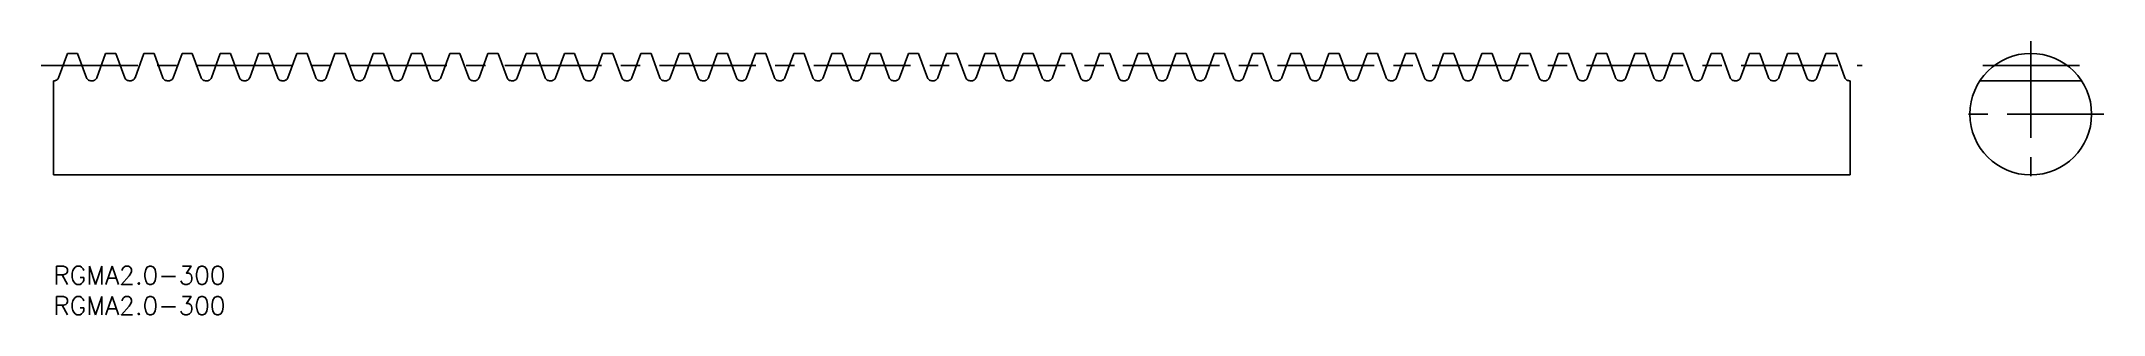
# Model space of a CAD drawing. Extents: x -2 to 337, y -8 to 37.
import ezdxf

# ---------------------------------------------------------------- set-up
doc = ezdxf.new("R2010")
doc.units = 0
doc.header["$LTSCALE"] = 0.5
doc.linetypes.add('CENTER', pattern=[50.8, 31.75, -6.35, 6.35, -6.35])
for name, color, linetype in [('MSM_CENTER', 1, 'CENTER'), ('MSM_CONTINUOUS', 7, 'CONTINUOUS'), ('MSM_PART_NUMBER', 7, 'CONTINUOUS')]:
    doc.layers.add(name, color=color, linetype=linetype)
doc.styles.get("Standard").update_dxf_attribs({"font": 'txt.shx', "height": 3, "bigfont": 'bigfont.shx'})

msp = doc.modelspace()

# ---------------------------------------------------------------- linework, layer by layer
at = {"layer": 'MSM_CENTER'}
for p, q in [((325, 37), (325, 13)), ((-2, 33), (297.31, 33)), ((333, 33), (317, 33)), ((337, 25), (313, 25))]:
    msp.add_line(p, q, dxfattribs=at)
at = {"layer": 'MSM_CONTINUOUS'}
for p, q in [((0.84, 31), (2.3, 35)), ((3.98, 35), (2.3, 35)), ((3.98, 35), (5.44, 31)), ((7.13, 31), (8.58, 35)), ((10.27, 35), (8.58, 35)), ((10.27, 35), (11.72, 31)), ((13.41, 31), (14.86, 35)), ((16.55, 35), (14.86, 35)), ((16.55, 35), (18.01, 31)), ((19.69, 31), (21.15, 35)), ((22.83, 35), (21.15, 35)), ((22.83, 35), (24.29, 31)), ((25.98, 31), (27.43, 35)), ((29.12, 35), (27.43, 35)), ((29.12, 35), (30.57, 31)), ((32.26, 31), (33.71, 35)), ((35.4, 35), (33.71, 35)), ((35.4, 35), (36.86, 31)), ((38.54, 31), (40, 35)), ((41.68, 35), (40, 35)), ((41.68, 35), (43.14, 31)), ((44.83, 31), (46.28, 35)), ((47.97, 35), (46.28, 35)), ((47.97, 35), (49.42, 31)), ((51.11, 31), (52.56, 35)), ((54.25, 35), (52.56, 35)), ((54.25, 35), (55.71, 31)), ((57.39, 31), (58.85, 35)), ((60.53, 35), (58.85, 35)), ((60.53, 35), (61.99, 31)), ((63.67, 31), (65.13, 35)), ((66.82, 35), (65.13, 35)), ((66.82, 35), (68.27, 31)), ((69.96, 31), (71.41, 35)), ((73.1, 35), (71.41, 35)), ((73.1, 35), (74.56, 31)), ((76.24, 31), (77.7, 35)), ((79.38, 35), (77.7, 35)), ((79.38, 35), (80.84, 31)), ((82.52, 31), (83.98, 35)), ((85.67, 35), (83.98, 35)), ((85.67, 35), (87.12, 31)), ((88.81, 31), (90.26, 35)), ((91.95, 35), (90.26, 35)), ((91.95, 35), (93.4, 31)), ((95.09, 31), (96.55, 35)), ((98.23, 35), (96.55, 35)), ((98.23, 35), (99.69, 31)), ((101.37, 31), (102.83, 35)), ((104.52, 35), (102.83, 35)), ((104.52, 35), (105.97, 31)), ((107.66, 31), (109.11, 35)), ((110.8, 35), (109.11, 35)), ((110.8, 35), (112.25, 31)), ((113.94, 31), (115.4, 35)), ((117.08, 35), (115.4, 35)), ((117.08, 35), (118.54, 31)), ((120.22, 31), (121.68, 35)), ((123.37, 35), (121.68, 35)), ((123.37, 35), (124.82, 31)), ((126.51, 31), (127.96, 35)), ((129.65, 35), (127.96, 35)), ((129.65, 35), (131.1, 31)), ((132.79, 31), (134.25, 35)), ((135.93, 35), (134.25, 35)), ((135.93, 35), (137.39, 31)), ((139.07, 31), (140.53, 35)), ((142.21, 35), (140.53, 35)), ((142.21, 35), (143.67, 31)), ((145.36, 31), (146.81, 35)), ((148.5, 35), (146.81, 35)), ((148.5, 35), (149.95, 31)), ((151.64, 31), (153.1, 35)), ((154.78, 35), (153.1, 35)), ((154.78, 35), (156.24, 31)), ((157.92, 31), (159.38, 35)), ((161.06, 35), (159.38, 35)), ((161.06, 35), (162.52, 31)), ((164.21, 31), (165.66, 35)), ((167.35, 35), (165.66, 35)), ((167.35, 35), (168.8, 31)), ((170.49, 31), (171.94, 35)), ((173.63, 35), (171.94, 35)), ((173.63, 35), (175.09, 31)), ((176.77, 31), (178.23, 35)), ((179.91, 35), (178.23, 35)), ((179.91, 35), (181.37, 31)), ((183.06, 31), (184.51, 35)), ((186.2, 35), (184.51, 35)), ((186.2, 35), (187.65, 31)), ((189.34, 31), (190.79, 35)), ((192.48, 35), (190.79, 35)), ((192.48, 35), (193.94, 31)), ((195.62, 31), (197.08, 35)), ((198.76, 35), (197.08, 35)), ((198.76, 35), (200.22, 31)), ((201.91, 31), (203.36, 35)), ((205.05, 35), (203.36, 35)), ((205.05, 35), (206.5, 31)), ((208.19, 31), (209.64, 35)), ((211.33, 35), (209.64, 35)), ((211.33, 35), (212.79, 31)), ((214.47, 31), (215.93, 35)), ((217.61, 35), (215.93, 35)), ((217.61, 35), (219.07, 31)), ((220.75, 31), (222.21, 35)), ((223.9, 35), (222.21, 35)), ((223.9, 35), (225.35, 31)), ((227.04, 31), (228.49, 35)), ((230.18, 35), (228.49, 35)), ((230.18, 35), (231.64, 31)), ((233.32, 31), (234.78, 35)), ((236.46, 35), (234.78, 35)), ((236.46, 35), (237.92, 31)), ((239.6, 31), (241.06, 35)), ((242.75, 35), (241.06, 35)), ((242.75, 35), (244.2, 31)), ((245.89, 31), (247.34, 35)), ((249.03, 35), (247.34, 35)), ((249.03, 35), (250.48, 31)), ((252.17, 31), (253.63, 35)), ((255.31, 35), (253.63, 35)), ((255.31, 35), (256.77, 31)), ((258.45, 31), (259.91, 35)), ((261.6, 35), (259.91, 35)), ((261.6, 35), (263.05, 31)), ((264.74, 31), (266.19, 35)), ((267.88, 35), (266.19, 35)), ((267.88, 35), (269.33, 31)), ((271.02, 31), (272.48, 35)), ((274.16, 35), (272.48, 35)), ((274.16, 35), (275.62, 31)), ((277.3, 31), (278.76, 35)), ((280.45, 35), (278.76, 35)), ((280.45, 35), (281.9, 31)), ((283.59, 31), (285.04, 35)), ((286.73, 35), (285.04, 35)), ((286.73, 35), (288.18, 31)), ((289.87, 31), (291.33, 35)), ((293.01, 35), (291.33, 35)), ((293.01, 35), (294.47, 31)), ((0, 30.5), (0.13, 30.5)), ((0, 30.5), (0, 15)), ((6.15, 30.5), (6.41, 30.5)), ((12.44, 30.5), (12.69, 30.5)), ((18.72, 30.5), (18.98, 30.5)), ((25, 30.5), (25.26, 30.5)), ((31.29, 30.5), (31.54, 30.5)), ((37.57, 30.5), (37.83, 30.5)), ((43.85, 30.5), (44.11, 30.5)), ((50.14, 30.5), (50.39, 30.5)), ((56.42, 30.5), (56.68, 30.5)), ((62.7, 30.5), (62.96, 30.5)), ((68.99, 30.5), (69.24, 30.5)), ((75.27, 30.5), (75.53, 30.5)), ((81.55, 30.5), (81.81, 30.5)), ((87.84, 30.5), (88.09, 30.5)), ((94.12, 30.5), (94.38, 30.5)), ((100.4, 30.5), (100.66, 30.5)), ((106.69, 30.5), (106.94, 30.5)), ((112.97, 30.5), (113.23, 30.5)), ((119.25, 30.5), (119.51, 30.5)), ((125.54, 30.5), (125.79, 30.5)), ((131.82, 30.5), (132.08, 30.5)), ((138.1, 30.5), (138.36, 30.5)), ((144.38, 30.5), (144.64, 30.5)), ((150.67, 30.5), (150.93, 30.5)), ((156.95, 30.5), (157.21, 30.5)), ((163.23, 30.5), (163.49, 30.5)), ((169.52, 30.5), (169.77, 30.5)), ((175.8, 30.5), (176.06, 30.5)), ((182.08, 30.5), (182.34, 30.5)), ((188.37, 30.5), (188.62, 30.5)), ((194.65, 30.5), (194.91, 30.5)), ((200.93, 30.5), (201.19, 30.5)), ((207.22, 30.5), (207.47, 30.5)), ((213.5, 30.5), (213.76, 30.5)), ((219.78, 30.5), (220.04, 30.5)), ((226.07, 30.5), (226.32, 30.5)), ((232.35, 30.5), (232.61, 30.5)), ((238.63, 30.5), (238.89, 30.5)), ((244.92, 30.5), (245.17, 30.5)), ((251.2, 30.5), (251.46, 30.5)), ((257.48, 30.5), (257.74, 30.5)), ((263.77, 30.5), (264.02, 30.5)), ((270.05, 30.5), (270.31, 30.5)), ((276.33, 30.5), (276.59, 30.5)), ((282.62, 30.5), (282.87, 30.5)), ((288.9, 30.5), (289.16, 30.5)), ((295.18, 30.5), (295.31, 30.5)), ((295.31, 30.5), (295.31, 15)), ((333.35, 30.5), (316.65, 30.5)), ((0, 15), (295.31, 15))]:
    msp.add_line(p, q, dxfattribs=at)
for points in [[(0.13, 30.5, 0), (0.24, 30.51, 0), (0.35, 30.53, 0), (0.45, 30.57, 0), (0.54, 30.62, 0), (0.63, 30.69, 0), (0.7, 30.76, 0), (0.77, 30.86, 0), (0.83, 30.96, 0), (0.84, 31, 0)], [(5.44, 31, 0), (5.5, 30.88, 0), (5.58, 30.76, 0), (5.66, 30.68, 0), (5.76, 30.61, 0), (5.88, 30.55, 0), (6, 30.52, 0), (6.15, 30.5, 0)], [(6.41, 30.5, 0), (6.52, 30.51, 0), (6.63, 30.53, 0), (6.73, 30.57, 0), (6.83, 30.62, 0), (6.91, 30.69, 0), (6.99, 30.76, 0), (7.06, 30.86, 0), (7.11, 30.96, 0), (7.13, 31, 0)], [(11.72, 31, 0), (11.78, 30.88, 0), (11.86, 30.76, 0), (11.95, 30.68, 0), (12.05, 30.61, 0), (12.16, 30.55, 0), (12.29, 30.52, 0), (12.44, 30.5, 0)], [(12.69, 30.5, 0), (12.81, 30.51, 0), (12.91, 30.53, 0), (13.02, 30.57, 0), (13.11, 30.62, 0), (13.2, 30.69, 0), (13.27, 30.76, 0), (13.34, 30.86, 0), (13.39, 30.96, 0), (13.41, 31, 0)], [(18.01, 31, 0), (18.06, 30.88, 0), (18.14, 30.76, 0), (18.23, 30.68, 0), (18.33, 30.61, 0), (18.44, 30.55, 0), (18.57, 30.52, 0), (18.72, 30.5, 0)], [(18.98, 30.5, 0), (19.09, 30.51, 0), (19.2, 30.53, 0), (19.3, 30.57, 0), (19.39, 30.62, 0), (19.48, 30.69, 0), (19.55, 30.76, 0), (19.62, 30.86, 0), (19.68, 30.96, 0), (19.69, 31, 0)], [(24.29, 31, 0), (24.35, 30.88, 0), (24.43, 30.76, 0), (24.51, 30.68, 0), (24.61, 30.61, 0), (24.73, 30.55, 0), (24.85, 30.52, 0), (25, 30.5, 0)], [(25.26, 30.5, 0), (25.37, 30.51, 0), (25.48, 30.53, 0), (25.58, 30.57, 0), (25.68, 30.62, 0), (25.76, 30.69, 0), (25.84, 30.76, 0), (25.91, 30.86, 0), (25.96, 30.96, 0), (25.98, 31, 0)], [(30.57, 31, 0), (30.63, 30.88, 0), (30.71, 30.76, 0), (30.8, 30.68, 0), (30.9, 30.61, 0), (31.01, 30.55, 0), (31.14, 30.52, 0), (31.29, 30.5, 0)], [(31.54, 30.5, 0), (31.66, 30.51, 0), (31.76, 30.53, 0), (31.87, 30.57, 0), (31.96, 30.62, 0), (32.05, 30.69, 0), (32.12, 30.76, 0), (32.19, 30.86, 0), (32.24, 30.96, 0), (32.26, 31, 0)], [(36.86, 31, 0), (36.91, 30.88, 0), (36.99, 30.76, 0), (37.08, 30.68, 0), (37.18, 30.61, 0), (37.29, 30.55, 0), (37.42, 30.52, 0), (37.57, 30.5, 0)], [(37.83, 30.5, 0), (37.94, 30.51, 0), (38.05, 30.53, 0), (38.15, 30.57, 0), (38.24, 30.62, 0), (38.33, 30.69, 0), (38.4, 30.76, 0), (38.47, 30.86, 0), (38.53, 30.96, 0), (38.54, 31, 0)], [(43.14, 31, 0), (43.2, 30.88, 0), (43.28, 30.76, 0), (43.36, 30.68, 0), (43.46, 30.61, 0), (43.58, 30.55, 0), (43.7, 30.52, 0), (43.85, 30.5, 0)], [(44.11, 30.5, 0), (44.22, 30.51, 0), (44.33, 30.53, 0), (44.43, 30.57, 0), (44.53, 30.62, 0), (44.61, 30.69, 0), (44.69, 30.76, 0), (44.76, 30.86, 0), (44.81, 30.96, 0), (44.83, 31, 0)], [(49.42, 31, 0), (49.48, 30.88, 0), (49.56, 30.76, 0), (49.64, 30.68, 0), (49.74, 30.61, 0), (49.86, 30.55, 0), (49.99, 30.52, 0), (50.14, 30.5, 0)], [(50.39, 30.5, 0), (50.51, 30.51, 0), (50.61, 30.53, 0), (50.72, 30.57, 0), (50.81, 30.62, 0), (50.9, 30.69, 0), (50.97, 30.76, 0), (51.04, 30.86, 0), (51.09, 30.96, 0), (51.11, 31, 0)], [(55.71, 31, 0), (55.76, 30.88, 0), (55.84, 30.76, 0), (55.93, 30.68, 0), (56.03, 30.61, 0), (56.14, 30.55, 0), (56.27, 30.52, 0), (56.42, 30.5, 0)], [(56.68, 30.5, 0), (56.79, 30.51, 0), (56.9, 30.53, 0), (57, 30.57, 0), (57.09, 30.62, 0), (57.18, 30.69, 0), (57.25, 30.76, 0), (57.32, 30.86, 0), (57.38, 30.96, 0), (57.39, 31, 0)], [(61.99, 31, 0), (62.05, 30.88, 0), (62.13, 30.76, 0), (62.21, 30.68, 0), (62.31, 30.61, 0), (62.43, 30.55, 0), (62.55, 30.52, 0), (62.7, 30.5, 0)], [(62.96, 30.5, 0), (63.07, 30.51, 0), (63.18, 30.53, 0), (63.28, 30.57, 0), (63.37, 30.62, 0), (63.46, 30.69, 0), (63.54, 30.76, 0), (63.61, 30.86, 0), (63.66, 30.96, 0), (63.67, 31, 0)], [(68.27, 31, 0), (68.33, 30.88, 0), (68.41, 30.76, 0), (68.49, 30.68, 0), (68.59, 30.61, 0), (68.71, 30.55, 0), (68.84, 30.52, 0), (68.99, 30.5, 0)], [(69.24, 30.5, 0), (69.36, 30.51, 0), (69.46, 30.53, 0), (69.57, 30.57, 0), (69.66, 30.62, 0), (69.74, 30.69, 0), (69.82, 30.76, 0), (69.89, 30.86, 0), (69.94, 30.96, 0), (69.96, 31, 0)], [(74.56, 31, 0), (74.61, 30.88, 0), (74.69, 30.76, 0), (74.78, 30.68, 0), (74.88, 30.61, 0), (74.99, 30.55, 0), (75.12, 30.52, 0), (75.27, 30.5, 0)], [(75.53, 30.5, 0), (75.64, 30.51, 0), (75.75, 30.53, 0), (75.85, 30.57, 0), (75.94, 30.62, 0), (76.03, 30.69, 0), (76.1, 30.76, 0), (76.17, 30.86, 0), (76.23, 30.96, 0), (76.24, 31, 0)], [(80.84, 31, 0), (80.9, 30.88, 0), (80.98, 30.76, 0), (81.06, 30.68, 0), (81.16, 30.61, 0), (81.28, 30.55, 0), (81.4, 30.52, 0), (81.55, 30.5, 0)], [(81.81, 30.5, 0), (81.92, 30.51, 0), (82.03, 30.53, 0), (82.13, 30.57, 0), (82.22, 30.62, 0), (82.31, 30.69, 0), (82.39, 30.76, 0), (82.46, 30.86, 0), (82.51, 30.96, 0), (82.52, 31, 0)], [(87.12, 31, 0), (87.18, 30.88, 0), (87.26, 30.76, 0), (87.34, 30.68, 0), (87.44, 30.61, 0), (87.56, 30.55, 0), (87.69, 30.52, 0), (87.84, 30.5, 0)], [(88.09, 30.5, 0), (88.2, 30.51, 0), (88.31, 30.53, 0), (88.41, 30.57, 0), (88.51, 30.62, 0), (88.59, 30.69, 0), (88.67, 30.76, 0), (88.74, 30.86, 0), (88.79, 30.96, 0), (88.81, 31, 0)], [(93.4, 31, 0), (93.46, 30.88, 0), (93.54, 30.76, 0), (93.63, 30.68, 0), (93.73, 30.61, 0), (93.84, 30.55, 0), (93.97, 30.52, 0), (94.12, 30.5, 0)], [(94.38, 30.5, 0), (94.49, 30.51, 0), (94.6, 30.53, 0), (94.7, 30.57, 0), (94.79, 30.62, 0), (94.88, 30.69, 0), (94.95, 30.76, 0), (95.02, 30.86, 0), (95.07, 30.96, 0), (95.09, 31, 0)], [(99.69, 31, 0), (99.75, 30.88, 0), (99.83, 30.76, 0), (99.91, 30.68, 0), (100.01, 30.61, 0), (100.13, 30.55, 0), (100.25, 30.52, 0), (100.4, 30.5, 0)], [(100.66, 30.5, 0), (100.77, 30.51, 0), (100.88, 30.53, 0), (100.98, 30.57, 0), (101.07, 30.62, 0), (101.16, 30.69, 0), (101.24, 30.76, 0), (101.31, 30.86, 0), (101.36, 30.96, 0), (101.37, 31, 0)], [(105.97, 31, 0), (106.03, 30.88, 0), (106.11, 30.76, 0), (106.19, 30.68, 0), (106.29, 30.61, 0), (106.41, 30.55, 0), (106.53, 30.52, 0), (106.69, 30.5, 0)], [(106.94, 30.5, 0), (107.05, 30.51, 0), (107.16, 30.53, 0), (107.26, 30.57, 0), (107.36, 30.62, 0), (107.44, 30.69, 0), (107.52, 30.76, 0), (107.59, 30.86, 0), (107.64, 30.96, 0), (107.66, 31, 0)], [(112.25, 31, 0), (112.31, 30.88, 0), (112.39, 30.76, 0), (112.48, 30.68, 0), (112.58, 30.61, 0), (112.69, 30.55, 0), (112.82, 30.52, 0), (112.97, 30.5, 0)], [(113.23, 30.5, 0), (113.34, 30.51, 0), (113.45, 30.53, 0), (113.55, 30.57, 0), (113.64, 30.62, 0), (113.73, 30.69, 0), (113.8, 30.76, 0), (113.87, 30.86, 0), (113.92, 30.96, 0), (113.94, 31, 0)], [(118.54, 31, 0), (118.59, 30.88, 0), (118.68, 30.76, 0), (118.76, 30.68, 0), (118.86, 30.61, 0), (118.98, 30.55, 0), (119.1, 30.52, 0), (119.25, 30.5, 0)], [(119.51, 30.5, 0), (119.62, 30.51, 0), (119.73, 30.53, 0), (119.83, 30.57, 0), (119.92, 30.62, 0), (120.01, 30.69, 0), (120.08, 30.76, 0), (120.15, 30.86, 0), (120.21, 30.96, 0), (120.22, 31, 0)], [(124.82, 31, 0), (124.88, 30.88, 0), (124.96, 30.76, 0), (125.04, 30.68, 0), (125.14, 30.61, 0), (125.26, 30.55, 0), (125.38, 30.52, 0), (125.54, 30.5, 0)], [(125.79, 30.5, 0), (125.9, 30.51, 0), (126.01, 30.53, 0), (126.11, 30.57, 0), (126.21, 30.62, 0), (126.29, 30.69, 0), (126.37, 30.76, 0), (126.44, 30.86, 0), (126.49, 30.96, 0), (126.51, 31, 0)], [(131.1, 31, 0), (131.16, 30.88, 0), (131.24, 30.76, 0), (131.33, 30.68, 0), (131.43, 30.61, 0), (131.54, 30.55, 0), (131.67, 30.52, 0), (131.82, 30.5, 0)], [(132.08, 30.5, 0), (132.19, 30.51, 0), (132.3, 30.53, 0), (132.4, 30.57, 0), (132.49, 30.62, 0), (132.58, 30.69, 0), (132.65, 30.76, 0), (132.72, 30.86, 0), (132.77, 30.96, 0), (132.79, 31, 0)], [(137.39, 31, 0), (137.44, 30.88, 0), (137.52, 30.76, 0), (137.61, 30.68, 0), (137.71, 30.61, 0), (137.82, 30.55, 0), (137.95, 30.52, 0), (138.1, 30.5, 0)], [(138.36, 30.5, 0), (138.47, 30.51, 0), (138.58, 30.53, 0), (138.68, 30.57, 0), (138.77, 30.62, 0), (138.86, 30.69, 0), (138.93, 30.76, 0), (139, 30.86, 0), (139.06, 30.96, 0), (139.07, 31, 0)], [(143.67, 31, 0), (143.73, 30.88, 0), (143.81, 30.76, 0), (143.89, 30.68, 0), (143.99, 30.61, 0), (144.11, 30.55, 0), (144.23, 30.52, 0), (144.38, 30.5, 0)], [(144.64, 30.5, 0), (144.75, 30.51, 0), (144.86, 30.53, 0), (144.96, 30.57, 0), (145.06, 30.62, 0), (145.14, 30.69, 0), (145.22, 30.76, 0), (145.29, 30.86, 0), (145.34, 30.96, 0), (145.36, 31, 0)], [(149.95, 31, 0), (150.01, 30.88, 0), (150.09, 30.76, 0), (150.18, 30.68, 0), (150.28, 30.61, 0), (150.39, 30.55, 0), (150.52, 30.52, 0), (150.67, 30.5, 0)], [(150.93, 30.5, 0), (151.04, 30.51, 0), (151.15, 30.53, 0), (151.25, 30.57, 0), (151.34, 30.62, 0), (151.43, 30.69, 0), (151.5, 30.76, 0), (151.57, 30.86, 0), (151.62, 30.96, 0), (151.64, 31, 0)], [(156.24, 31, 0), (156.29, 30.88, 0), (156.37, 30.76, 0), (156.46, 30.68, 0), (156.56, 30.61, 0), (156.67, 30.55, 0), (156.8, 30.52, 0), (156.95, 30.5, 0)], [(157.21, 30.5, 0), (157.32, 30.51, 0), (157.43, 30.53, 0), (157.53, 30.57, 0), (157.62, 30.62, 0), (157.71, 30.69, 0), (157.78, 30.76, 0), (157.85, 30.86, 0), (157.91, 30.96, 0), (157.92, 31, 0)], [(162.52, 31, 0), (162.58, 30.88, 0), (162.66, 30.76, 0), (162.74, 30.68, 0), (162.84, 30.61, 0), (162.96, 30.55, 0), (163.08, 30.52, 0), (163.23, 30.5, 0)], [(163.49, 30.5, 0), (163.6, 30.51, 0), (163.71, 30.53, 0), (163.81, 30.57, 0), (163.91, 30.62, 0), (163.99, 30.69, 0), (164.07, 30.76, 0), (164.14, 30.86, 0), (164.19, 30.96, 0), (164.21, 31, 0)], [(168.8, 31, 0), (168.86, 30.88, 0), (168.94, 30.76, 0), (169.03, 30.68, 0), (169.13, 30.61, 0), (169.24, 30.55, 0), (169.37, 30.52, 0), (169.52, 30.5, 0)], [(169.77, 30.5, 0), (169.89, 30.51, 0), (169.99, 30.53, 0), (170.1, 30.57, 0), (170.19, 30.62, 0), (170.28, 30.69, 0), (170.35, 30.76, 0), (170.42, 30.86, 0), (170.47, 30.96, 0), (170.49, 31, 0)], [(175.09, 31, 0), (175.14, 30.88, 0), (175.22, 30.76, 0), (175.31, 30.68, 0), (175.41, 30.61, 0), (175.52, 30.55, 0), (175.65, 30.52, 0), (175.8, 30.5, 0)], [(176.06, 30.5, 0), (176.17, 30.51, 0), (176.28, 30.53, 0), (176.38, 30.57, 0), (176.47, 30.62, 0), (176.56, 30.69, 0), (176.63, 30.76, 0), (176.7, 30.86, 0), (176.76, 30.96, 0), (176.77, 31, 0)], [(181.37, 31, 0), (181.43, 30.88, 0), (181.51, 30.76, 0), (181.59, 30.68, 0), (181.69, 30.61, 0), (181.81, 30.55, 0), (181.93, 30.52, 0), (182.08, 30.5, 0)], [(182.34, 30.5, 0), (182.45, 30.51, 0), (182.56, 30.53, 0), (182.66, 30.57, 0), (182.76, 30.62, 0), (182.84, 30.69, 0), (182.92, 30.76, 0), (182.99, 30.86, 0), (183.04, 30.96, 0), (183.06, 31, 0)], [(187.65, 31, 0), (187.71, 30.88, 0), (187.79, 30.76, 0), (187.88, 30.68, 0), (187.98, 30.61, 0), (188.09, 30.55, 0), (188.22, 30.52, 0), (188.37, 30.5, 0)], [(188.62, 30.5, 0), (188.74, 30.51, 0), (188.84, 30.53, 0), (188.95, 30.57, 0), (189.04, 30.62, 0), (189.13, 30.69, 0), (189.2, 30.76, 0), (189.27, 30.86, 0), (189.32, 30.96, 0), (189.34, 31, 0)], [(193.94, 31, 0), (193.99, 30.88, 0), (194.07, 30.76, 0), (194.16, 30.68, 0), (194.26, 30.61, 0), (194.37, 30.55, 0), (194.5, 30.52, 0), (194.65, 30.5, 0)], [(194.91, 30.5, 0), (195.02, 30.51, 0), (195.13, 30.53, 0), (195.23, 30.57, 0), (195.32, 30.62, 0), (195.41, 30.69, 0), (195.48, 30.76, 0), (195.55, 30.86, 0), (195.61, 30.96, 0), (195.62, 31, 0)], [(200.22, 31, 0), (200.28, 30.88, 0), (200.36, 30.76, 0), (200.44, 30.68, 0), (200.54, 30.61, 0), (200.66, 30.55, 0), (200.78, 30.52, 0), (200.93, 30.5, 0)], [(201.19, 30.5, 0), (201.3, 30.51, 0), (201.41, 30.53, 0), (201.51, 30.57, 0), (201.61, 30.62, 0), (201.69, 30.69, 0), (201.77, 30.76, 0), (201.84, 30.86, 0), (201.89, 30.96, 0), (201.91, 31, 0)], [(206.5, 31, 0), (206.56, 30.88, 0), (206.64, 30.76, 0), (206.72, 30.68, 0), (206.82, 30.61, 0), (206.94, 30.55, 0), (207.07, 30.52, 0), (207.22, 30.5, 0)], [(207.47, 30.5, 0), (207.59, 30.51, 0), (207.69, 30.53, 0), (207.8, 30.57, 0), (207.89, 30.62, 0), (207.98, 30.69, 0), (208.05, 30.76, 0), (208.12, 30.86, 0), (208.17, 30.96, 0), (208.19, 31, 0)], [(212.79, 31, 0), (212.84, 30.88, 0), (212.92, 30.76, 0), (213.01, 30.68, 0), (213.11, 30.61, 0), (213.22, 30.55, 0), (213.35, 30.52, 0), (213.5, 30.5, 0)], [(213.76, 30.5, 0), (213.87, 30.51, 0), (213.98, 30.53, 0), (214.08, 30.57, 0), (214.17, 30.62, 0), (214.26, 30.69, 0), (214.33, 30.76, 0), (214.4, 30.86, 0), (214.46, 30.96, 0), (214.47, 31, 0)], [(219.07, 31, 0), (219.13, 30.88, 0), (219.21, 30.76, 0), (219.29, 30.68, 0), (219.39, 30.61, 0), (219.51, 30.55, 0), (219.63, 30.52, 0), (219.78, 30.5, 0)], [(220.04, 30.5, 0), (220.15, 30.51, 0), (220.26, 30.53, 0), (220.36, 30.57, 0), (220.45, 30.62, 0), (220.54, 30.69, 0), (220.62, 30.76, 0), (220.69, 30.86, 0), (220.74, 30.96, 0), (220.75, 31, 0)], [(225.35, 31, 0), (225.41, 30.88, 0), (225.49, 30.76, 0), (225.57, 30.68, 0), (225.67, 30.61, 0), (225.79, 30.55, 0), (225.92, 30.52, 0), (226.07, 30.5, 0)], [(226.32, 30.5, 0), (226.44, 30.51, 0), (226.54, 30.53, 0), (226.65, 30.57, 0), (226.74, 30.62, 0), (226.82, 30.69, 0), (226.9, 30.76, 0), (226.97, 30.86, 0), (227.02, 30.96, 0), (227.04, 31, 0)], [(231.64, 31, 0), (231.69, 30.88, 0), (231.77, 30.76, 0), (231.86, 30.68, 0), (231.96, 30.61, 0), (232.07, 30.55, 0), (232.2, 30.52, 0), (232.35, 30.5, 0)], [(232.61, 30.5, 0), (232.72, 30.51, 0), (232.83, 30.53, 0), (232.93, 30.57, 0), (233.02, 30.62, 0), (233.11, 30.69, 0), (233.18, 30.76, 0), (233.25, 30.86, 0), (233.31, 30.96, 0), (233.32, 31, 0)], [(237.92, 31, 0), (237.98, 30.88, 0), (238.06, 30.76, 0), (238.14, 30.68, 0), (238.24, 30.61, 0), (238.36, 30.55, 0), (238.48, 30.52, 0), (238.63, 30.5, 0)], [(238.89, 30.5, 0), (239, 30.51, 0), (239.11, 30.53, 0), (239.21, 30.57, 0), (239.3, 30.62, 0), (239.39, 30.69, 0), (239.47, 30.76, 0), (239.54, 30.86, 0), (239.59, 30.96, 0), (239.6, 31, 0)], [(244.2, 31, 0), (244.26, 30.88, 0), (244.34, 30.76, 0), (244.42, 30.68, 0), (244.52, 30.61, 0), (244.64, 30.55, 0), (244.77, 30.52, 0), (244.92, 30.5, 0)], [(245.17, 30.5, 0), (245.28, 30.51, 0), (245.39, 30.53, 0), (245.49, 30.57, 0), (245.59, 30.62, 0), (245.67, 30.69, 0), (245.75, 30.76, 0), (245.82, 30.86, 0), (245.87, 30.96, 0), (245.89, 31, 0)], [(250.48, 31, 0), (250.54, 30.88, 0), (250.62, 30.76, 0), (250.71, 30.68, 0), (250.81, 30.61, 0), (250.92, 30.55, 0), (251.05, 30.52, 0), (251.2, 30.5, 0)], [(251.46, 30.5, 0), (251.57, 30.51, 0), (251.68, 30.53, 0), (251.78, 30.57, 0), (251.87, 30.62, 0), (251.96, 30.69, 0), (252.03, 30.76, 0), (252.1, 30.86, 0), (252.15, 30.96, 0), (252.17, 31, 0)], [(256.77, 31, 0), (256.83, 30.88, 0), (256.91, 30.76, 0), (256.99, 30.68, 0), (257.09, 30.61, 0), (257.21, 30.55, 0), (257.33, 30.52, 0), (257.48, 30.5, 0)], [(257.74, 30.5, 0), (257.85, 30.51, 0), (257.96, 30.53, 0), (258.06, 30.57, 0), (258.15, 30.62, 0), (258.24, 30.69, 0), (258.32, 30.76, 0), (258.39, 30.86, 0), (258.44, 30.96, 0), (258.45, 31, 0)], [(263.05, 31, 0), (263.11, 30.88, 0), (263.19, 30.76, 0), (263.27, 30.68, 0), (263.37, 30.61, 0), (263.49, 30.55, 0), (263.61, 30.52, 0), (263.77, 30.5, 0)], [(264.02, 30.5, 0), (264.13, 30.51, 0), (264.24, 30.53, 0), (264.34, 30.57, 0), (264.44, 30.62, 0), (264.52, 30.69, 0), (264.6, 30.76, 0), (264.67, 30.86, 0), (264.72, 30.96, 0), (264.74, 31, 0)], [(269.33, 31, 0), (269.39, 30.88, 0), (269.47, 30.76, 0), (269.56, 30.68, 0), (269.66, 30.61, 0), (269.77, 30.55, 0), (269.9, 30.52, 0), (270.05, 30.5, 0)], [(270.31, 30.5, 0), (270.42, 30.51, 0), (270.53, 30.53, 0), (270.63, 30.57, 0), (270.72, 30.62, 0), (270.81, 30.69, 0), (270.88, 30.76, 0), (270.95, 30.86, 0), (271, 30.96, 0), (271.02, 31, 0)], [(275.62, 31, 0), (275.67, 30.88, 0), (275.76, 30.76, 0), (275.84, 30.68, 0), (275.94, 30.61, 0), (276.06, 30.55, 0), (276.18, 30.52, 0), (276.33, 30.5, 0)], [(276.59, 30.5, 0), (276.7, 30.51, 0), (276.81, 30.53, 0), (276.91, 30.57, 0), (277, 30.62, 0), (277.09, 30.69, 0), (277.16, 30.76, 0), (277.23, 30.86, 0), (277.29, 30.96, 0), (277.3, 31, 0)], [(281.9, 31, 0), (281.96, 30.88, 0), (282.04, 30.76, 0), (282.12, 30.68, 0), (282.22, 30.61, 0), (282.34, 30.55, 0), (282.46, 30.52, 0), (282.62, 30.5, 0)], [(282.87, 30.5, 0), (282.98, 30.51, 0), (283.09, 30.53, 0), (283.19, 30.57, 0), (283.29, 30.62, 0), (283.37, 30.69, 0), (283.45, 30.76, 0), (283.52, 30.86, 0), (283.57, 30.96, 0), (283.59, 31, 0)], [(288.18, 31, 0), (288.24, 30.88, 0), (288.32, 30.76, 0), (288.41, 30.68, 0), (288.51, 30.61, 0), (288.62, 30.55, 0), (288.75, 30.52, 0), (288.9, 30.5, 0)], [(289.16, 30.5, 0), (289.27, 30.51, 0), (289.38, 30.53, 0), (289.48, 30.57, 0), (289.57, 30.62, 0), (289.66, 30.69, 0), (289.73, 30.76, 0), (289.8, 30.86, 0), (289.85, 30.96, 0), (289.87, 31, 0)], [(294.47, 31, 0), (294.52, 30.88, 0), (294.6, 30.76, 0), (294.69, 30.68, 0), (294.79, 30.61, 0), (294.9, 30.55, 0), (295.03, 30.52, 0), (295.18, 30.5, 0)]]:
    msp.add_polyline3d(points, dxfattribs=at)
msp.add_circle((325, 25), 10, dxfattribs=at)

# ---------------------------------------------------------------- texts
at = {"layer": 'MSM_PART_NUMBER', "linetype": 'CONTINUOUS'}
for p in [(0, -3), (0, -8)]:
    msp.add_text('RGMA2.0-300', height=3, dxfattribs=at).set_placement(p)

doc.saveas('drawing.dxf')
